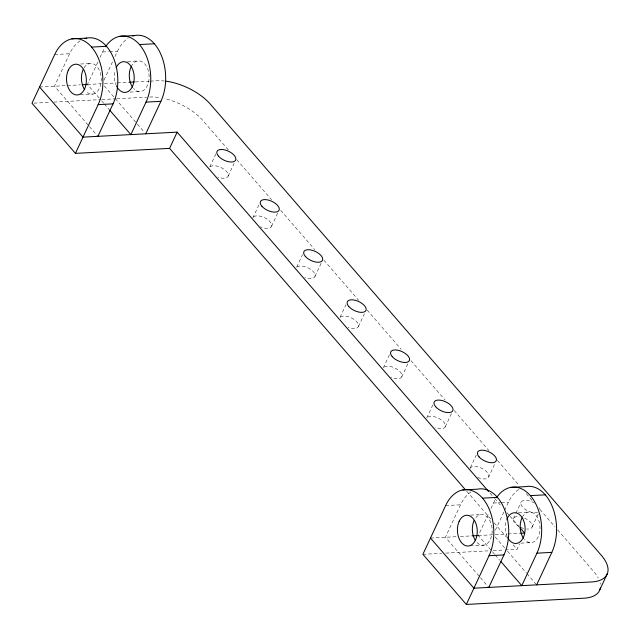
<?xml version="1.0" encoding="UTF-8"?>
<svg xmlns="http://www.w3.org/2000/svg" width="640" height="640" viewBox="0 0 640 640"><rect width="100%" height="100%" fill="white"/><g stroke="black" fill="none" stroke-linecap="round" stroke-linejoin="round"><path stroke-width="0.48" stroke-dasharray="3.2 2.4" d="M80.112 40.848A41.064 26.424 87 0 0 69.632 53.736L54.48 86.216L88.84 125.864M99.104 97.936L87.432 84.472L97.952 61.912M100.056 57.4L102.576 51.992A41.064 26.424 87 0 1 104.48 48.392M104.024 80.072L112.856 61.128M114.96 56.616L117.488 51.2A41.064 26.424 87 0 1 127.968 38.312M209.792 166.952L216.104 153.416M228.144 176.12L234.032 163.488M252.808 217.968L259.12 204.432M271.576 226.24L277.888 212.704M296.664 267.184L302.552 254.552M315.016 276.36L321.328 262.824M340.096 317.304L345.984 304.672M358.448 326.48L364.336 313.848M389.416 354.792L383.104 368.32A10.264 5.008 25 0 1 394.2 367.736A10.264 5.008 25 0 1 401.88 376.592L408.192 363.064M432.856 404.904L426.544 418.44A10.264 5.008 25 0 1 437.368 417.736A10.264 5.008 25 0 1 445.4 426.432A10.264 5.008 25 0 1 435.04 427.64M445.312 426.712L451.624 413.176M470.4 467.656L476.288 455.024M471.016 491.912A41.064 26.424 87 0 0 460.536 504.8L445.384 537.28L479.744 576.928M477.656 477.416A10.264 5.008 25 0 0 488.752 476.832L494.64 464.2M494.544 554.24L478.336 535.536L488.856 512.976M490.96 508.464L493.488 503.048A41.064 26.424 87 0 1 495.912 498.608M495.352 530.232L504.184 511.288M504.608 510.384L508.392 502.264A41.064 26.424 87 0 1 518.88 489.376M513.408 518.68L515.512 514.168M515.936 513.264L520.984 502.432M505.16 549.96L517.056 549.328L519.576 543.912M532.184 526.952L538.496 513.416M54.72 54.52L69.632 53.736M102.576 51.992L108.544 51.672M109.536 51.624L117.488 51.2M80.656 64.008L89.6 63.536M127.52 61.528L137.464 61M39.576 87.008L80.44 84.84M87.432 84.472L101.344 83.736M104.336 83.576L116.32 82.944M117.32 82.888L129.296 82.256M135.288 81.936L149.272 81.2M150.272 81.144L157.256 80.776A41.064 20.032 25 0 1 164.256 80.976M80.168 94.736L93.088 94.048M130.016 92.096L140.944 91.52M33.992 103.144L49.952 102.296M53.944 102.088L100.816 99.608M101.816 99.552L115.776 98.816M116.776 98.76L146.696 97.176M445.632 505.584L460.536 504.8M493.488 503.048L500.44 502.68M501.44 502.632L508.392 502.264M470.576 515.12L480.512 514.6M518.432 512.592L528.368 512.064M430.48 538.072L456.368 536.696M460.368 536.488L472.344 535.856M478.336 535.536L493.248 534.744M495.208 534.64L506.976 534.016M507.96 533.968L519.728 533.344M470.08 545.848L483.992 545.112M520.92 543.16L531.856 542.576M422.904 554.312L441.736 553.312M445.704 553.104L489.304 550.8M493.272 550.584L504.168 550.008M228.32 149.88L202.784 120.416A41.064 20.032 25 0 0 164.16 98.472M236.832 159.704L271.536 199.752M280.704 210.328L314.752 249.616M323.92 260.192L358.624 300.232M367.136 310.056L401.184 349.344M411.008 360.68L445.056 399.968M454.224 410.544L488.928 450.592M497.44 460.416L519.048 485.344M526.248 493.656L532.792 501.208M540 509.52L555.056 526.904M557.68 529.92L593.688 571.48A41.064 20.032 25 0 1 598.24 578.024M489.944 493.064L493.872 497.6M494.528 498.352L501.728 506.656M506.96 512.696L509.576 515.72M510.232 516.472L519.392 527.048M466.664 491.184L490.88 519.12M494.152 522.896L506.584 537.248M513.128 544.8L517.056 549.328M104.28 85.928L136.696 123.328M137.344 124.08L144.48 132.304M495.192 536.992L504.912 548.208M507.504 551.2L526.304 572.896M526.952 573.648L536.032 584.12M101.696 100.928L103.64 103.176M104.288 103.92L108.824 109.16M495.192 554.984L499.736 560.224M89.488 126.616L97.912 136.336M480.392 577.672L488.824 587.4M469.976 468.56A10.264 5.008 25 0 1 481.072 467.976A10.264 5.008 25 0 1 488.752 476.832M537.648 512.512A10.264 5.008 25 0 1 524.856 509.104A10.264 5.008 25 0 1 522.136 501.072A10.264 5.008 25 0 1 534.448 503.08M539.352 507.792A10.264 5.008 25 0 1 539.88 509.344M524.504 518.088A10.264 5.008 25 0 1 532.264 525.336A10.264 5.008 25 0 1 526.776 529.056M523.576 528.448A10.264 5.008 25 0 1 521.088 527.536M518.72 526.304A10.264 5.008 25 0 1 513.264 519.328A10.264 5.008 25 0 1 519.584 516.656M149.688 97.016A41.064 20.032 25 0 1 160.448 97.728M600.056 582.736A41.064 20.032 25 0 1 600.344 584.232M475.856 517.624A15.4 9.912 87 0 1 489.264 519.488A15.4 9.912 87 0 1 489.872 540.28A15.4 9.912 87 0 1 476.568 542.04M131.056 66.864A15.4 9.912 87 0 1 144.88 64.08A15.4 9.912 87 0 1 147.344 85.656A15.4 9.912 87 0 1 133.52 88.44M507.208 536.632A15.4 9.912 87 0 1 507.056 518.712M522.352 517.152A15.4 9.912 87 0 1 536.136 515.56A15.4 9.912 87 0 1 538.128 536.984A15.4 9.912 87 0 1 524.432 539.504M116.704 86.384A15.4 9.912 87 0 1 114.96 71.128M84.016 67.888A15.4 9.912 87 0 1 97.712 67.48A15.4 9.912 87 0 1 99.232 88.712A15.4 9.912 87 0 1 85.664 90.976M401.88 376.592A10.264 5.008 25 0 1 390.784 377.184M340.432 317.12A10.264 5.008 25 0 1 352.112 318.264A10.264 5.008 25 0 1 358.392 326.616A10.264 5.008 25 0 1 348.176 327.408M297 267.008A10.264 5.008 25 0 1 308.68 268.152A10.264 5.008 25 0 1 314.96 276.496A10.264 5.008 25 0 1 304.744 277.288M253.568 216.888A10.264 5.008 25 0 1 265.504 218.168A10.264 5.008 25 0 1 271.392 226.64A10.264 5.008 25 0 1 260.48 226.832M210.136 166.768A10.264 5.008 25 0 1 221.808 167.912A10.264 5.008 25 0 1 228.088 176.256A10.264 5.008 25 0 1 217.872 177.056"/><path stroke-width="0.96" d="M91.584 47.096A41.064 26.424 87 0 0 54.72 54.52L32 103.248L75.432 153.368L98.152 104.64A41.064 26.424 87 0 0 91.584 47.096L106.496 46.312M97.912 136.336L113.064 103.856A41.064 26.424 87 0 0 113.176 57.224A41.064 26.424 87 0 0 85.016 38.536M105.544 46.72A41.064 26.424 87 0 1 141.28 46.872A41.064 26.424 87 0 1 146.016 102.104L130.864 134.592L109.472 109.904M145.776 133.8L160.92 101.32A41.064 26.424 87 0 0 161.032 54.688A41.064 26.424 87 0 0 132.872 36M75.432 153.368L169.584 148.384L177.152 132.144L488.64 491.552M482.496 498.16A41.064 26.424 87 0 0 445.632 505.584L422.904 554.312L466.344 604.432L489.064 555.704A41.064 26.424 87 0 0 482.496 498.16L497.4 497.368M488.824 587.4L503.968 554.912A41.064 26.424 87 0 0 504.56 509.432A41.064 26.424 87 0 0 477.608 489.168L462.704 489.952M496.448 497.784A41.064 26.424 87 0 1 532.192 497.936A41.064 26.424 87 0 1 536.92 553.168L521.776 585.656L501.032 561.72M536.68 584.864L551.824 552.384A41.064 26.424 87 0 0 552.416 506.896A41.064 26.424 87 0 0 525.464 486.632L510.56 487.424M599.856 589.68L607.432 573.44M71.792 38.896L86.696 38.104M119.648 36.36L134.56 35.568M139.448 44.568L154.352 43.776M82.44 84.736L86.432 84.528M129.296 82.256L134.288 81.992M98.152 104.64L113.064 103.856M146.016 102.104L160.92 101.32M177.152 132.144L83.008 137.128L39.576 87.008M530.352 495.624L545.256 494.84M472.344 535.856L477.344 535.592M520.704 533.296L524.632 533.088L520.048 527.8M489.064 555.704L503.968 554.912M536.92 553.168L551.824 552.384M466.344 604.432L584.024 598.2A41.064 20.032 25 0 0 600.312 587.976M169.584 148.384L465.36 489.68M430.48 538.072L473.912 588.192L591.6 581.96A41.064 20.032 25 0 0 601.264 555.232L210.36 104.176A41.064 20.032 25 0 0 166.12 81.2M475.56 540.704A15.4 9.912 87 0 1 474.112 520.456M132.512 87.112A15.4 9.912 87 0 1 131.056 66.864M507.056 518.712A15.4 9.912 87 0 1 521.576 516.792A15.4 9.912 87 0 1 522.24 539.48A15.4 9.912 87 0 1 507.608 537.448M523.416 538.176A15.4 9.912 87 0 1 521.968 517.928M116.152 67.648A15.4 9.912 87 0 1 130.664 65.736A15.4 9.912 87 0 1 131.328 88.416A15.4 9.912 87 0 1 116.704 86.384M84.648 89.64A15.4 9.912 87 0 1 83.2 69.4M479.088 456.872A10.264 5.008 25 0 0 495.56 461.672A10.264 5.008 25 0 0 486.16 450.824A10.264 5.008 25 0 0 479.088 456.872M435.656 406.752A10.264 5.008 25 0 0 452.128 411.552A10.264 5.008 25 0 0 442.72 400.704A10.264 5.008 25 0 0 435.656 406.752M218.488 156.16A10.264 5.008 25 0 0 234.96 160.96A10.264 5.008 25 0 0 225.552 150.112A10.264 5.008 25 0 0 218.488 156.16M392.224 356.632A10.264 5.008 25 0 0 408.696 361.432A10.264 5.008 25 0 0 399.288 350.584A10.264 5.008 25 0 0 392.224 356.632M348.792 306.512A10.264 5.008 25 0 0 365.256 311.32A10.264 5.008 25 0 0 355.856 300.464A10.264 5.008 25 0 0 348.792 306.512M305.352 256.4A10.264 5.008 25 0 0 321.824 261.2A10.264 5.008 25 0 0 312.424 250.352A10.264 5.008 25 0 0 305.352 256.4M261.92 206.28A10.264 5.008 25 0 0 278.392 211.08A10.264 5.008 25 0 0 268.984 200.232A10.264 5.008 25 0 0 261.92 206.28M459.2 521.248A15.4 9.912 87 0 0 466.496 545.896A15.4 9.912 87 0 0 476.336 524.792A15.4 9.912 87 0 0 459.2 521.248M68.296 70.184A15.4 9.912 87 0 0 75.592 94.832A15.4 9.912 87 0 0 85.432 73.728A15.4 9.912 87 0 0 68.296 70.184"/></g></svg>
